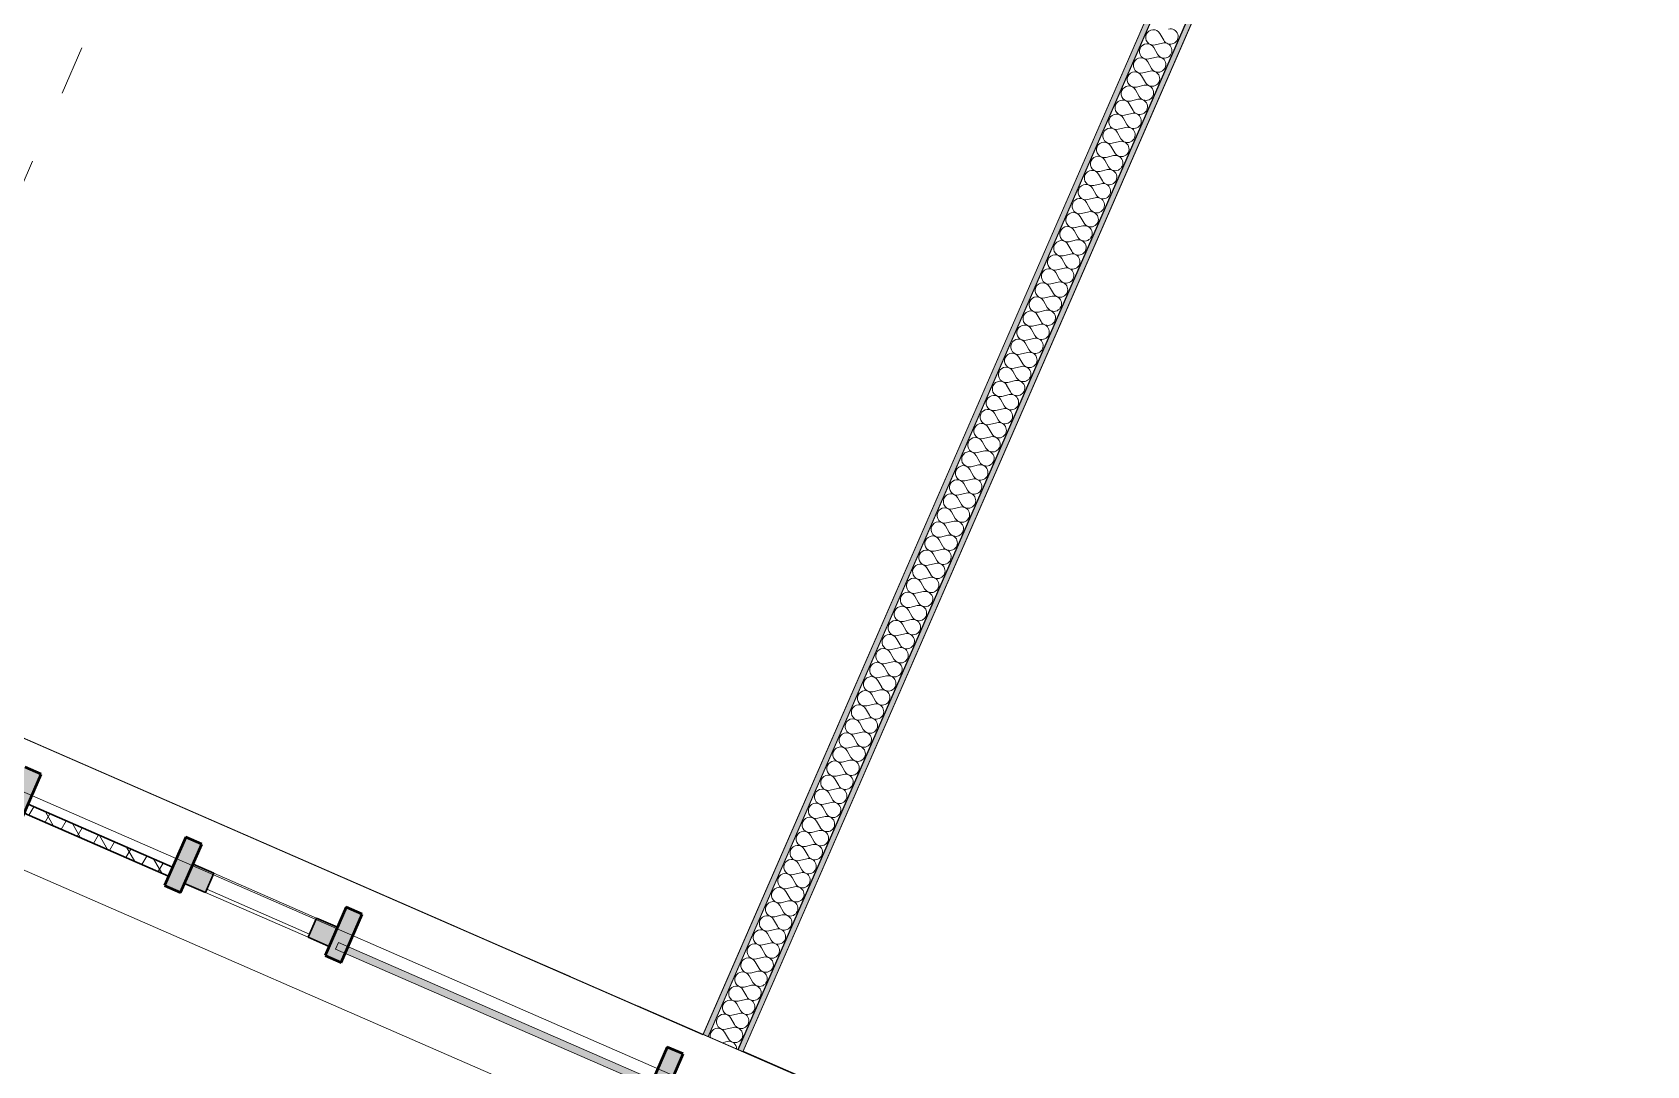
# Model space of a CAD drawing. Header units: millimetres. Extents: x -50172 to 90294, y -80883 to 25069.
# Drawn here: x 1831 to 6441, y -49961 to -47010 of the extents above; entities that cross this region are included whole.
import ezdxf
from ezdxf.enums import TextEntityAlignment as Align

# ---------------------------------------------------------------- set-up
doc = ezdxf.new("R2010")
doc.units = ezdxf.units.MM
doc.header["$MEASUREMENT"] = 0
doc.linetypes.add('Double Dashed', pattern=[1093.611073, 529.166651, -211.666656, 141.111112, -211.666656])
for name, color, linetype in [('New_A-15-MG_Structural_Grid_Phase_2', 7, 'Continuous'), ('New_A-20-M_Floor_Slab', 7, 'Continuous'), ('New_A-25-M_Curtain_Wall', 7, 'Continuous'), ('New_A-25-M_Wall_Ext', 7, 'Continuous'), ('New_A-25-M_Wall_Int', 7, 'Continuous'), ('New_A-35-M_FFE-Zone', 7, 'Continuous'), ('New_ArchiCAD Doors', 7, 'Continuous')]:
    doc.layers.add(name, color=color, linetype=linetype)
for name, color, linetype, lineweight, true_color in [('New_A-15-MG_Structural_Grid_Phase_2_Pen_No__222', 7, 'Continuous', 13, 0x65af33), ('New_A-25-M_Curtain_Wall_Pen_No__107', 7, 'Continuous', 15, 0xa6a6a6), ('New_A-25-M_Curtain_Wall_Pen_No__144', 7, 'Continuous', 0, 0xc8c8c8), ('New_A-25-M_Curtain_Wall_Pen_No__165', 7, 'Continuous', 0, 0x006060), ('New_A-25-M_Curtain_Wall_Pen_No__27', 7, 'Continuous', 50, 0x2a2a2a), ('New_A-25-M_Curtain_Wall_Pen_No__43', 7, 'Continuous', 30, 0x444444), ('New_A-25-M_Wall_Int_Pen_No__107', 7, 'Continuous', 15, 0xa6a6a6), ('New_A-35-M_FFE-Zone_Pen_No__74', 7, 'Continuous', 20, 0x606060), ('New_ArchiCAD Windows_Pen_No__103', 7, 'Continuous', 15, 0xa6a6a6), ('New_ArchiCAD Windows_Pen_No__43', 7, 'Continuous', 30, 0x444444), ('New_ArchiCAD Windows_Pen_No__63', 7, 'Continuous', 20, 0x606060)]:
    doc.layers.add(name, color=color, linetype=linetype, lineweight=lineweight, true_color=true_color)
for name, color, linetype, lineweight in [('New_A-20-M_Floor_Slab_Pen_No__89', 8, 'Continuous', 20), ('New_A-25-M_Curtain_Wall_Pen_No__1', 7, 'Continuous', 13), ('New_A-25-M_Wall_Int_Pen_No__1', 7, 'Continuous', 13), ('New_ArchiCAD Doors_Pen_No__87', 8, 'Continuous', 20), ('New_ArchiCAD Windows_Pen_No__83', 8, 'Continuous', 20), ('New_ArchiCAD Zone Stamps_Pen_No__9', 7, 'Continuous', 13)]:
    doc.layers.add(name, color=color, linetype=linetype, lineweight=lineweight)
doc.styles.add('GENERATED_STYLE_1', font='')
doc.styles.add('GENERATED_STYLE_3', font='')
doc.styles.add('GENERATED_STYLE_4', font='')
doc.styles.get('GENERATED_STYLE_1').set_extended_font_data('Arial', bold=True)
doc.styles.get('GENERATED_STYLE_3').set_extended_font_data('Arial')
doc.styles.get('GENERATED_STYLE_4').set_extended_font_data('Swis721 BT')

# ---------------------------------------------------------------- blocks, each defined once
blk = doc.blocks.new('PGR Student Space_INB 1305_1_1', base_point=(10966, -44517.7))
at = {"layer": 'New_A-35-M_FFE-Zone_Pen_No__74', "linetype": 'Continuous'}
for p, q in [((8137.1, -40113), (3861.1, -49919.3)), ((3861.1, -49919.3), (6654.9, -51137.6))]:
    blk.add_line(p, q, dxfattribs=at)
at = {"layer": 'New_ArchiCAD Zone Stamps_Pen_No__9'}
for tag, height, style, p in [('ROOM_NAME', 250, 'GENERATED_STYLE_1', (8439.5, -46341.4)), ('zoneNameLine2', 250, 'GENERATED_STYLE_1', (8251.1, -46773.5)), ('ROOM_NUMBER', 200, 'GENERATED_STYLE_3', (8062.6, -47194.2)), ('measuredAreaCode', 200, 'GENERATED_STYLE_3', (7905.6, -47554.3)), ('DUMMY_649', 200, 'GENERATED_STYLE_3', (8213, -47688.4)), ('DUMMY_650', 200, 'GENERATED_STYLE_3', (8702.4, -47901.8)), ('DUMMY_651', 133.3, 'GENERATED_STYLE_3', (8981.6, -48008.3))]:
    blk.add_attdef(tag, text='', height=height, rotation=336.4404, dxfattribs=dict(at, style=style)).set_placement(p, align=Align.TOP_LEFT)
blk = doc.blocks.new('Library_Quiet Study_INB 1303_6_1', base_point=(5012.1, -44459.7))
at = {"layer": 'New_A-35-M_FFE-Zone_Pen_No__74', "linetype": 'Continuous'}
for p, q in [((3746, -49872.4), (8023.6, -40066.6)), ((233.5, -48340.2), (3746, -49872.4))]:
    blk.add_line(p, q, dxfattribs=at)
at = {"layer": 'New_ArchiCAD Zone Stamps_Pen_No__9'}
for tag, height, style, p in [('ROOM_NAME', 250, 'GENERATED_STYLE_1', (2597.1, -43676.2)), ('zoneNameLine2', 250, 'GENERATED_STYLE_1', (2408.7, -44108.4)), ('ROOM_NUMBER', 200, 'GENERATED_STYLE_3', (2220.3, -44529.1)), ('measuredAreaCode', 200, 'GENERATED_STYLE_3', (2063.3, -44889.2)), ('ROOM_WALLS_PRM', 200, 'GENERATED_STYLE_3', (2370.7, -45023.2)), ('DUMMY_649', 200, 'GENERATED_STYLE_3', (2860, -45236.6)), ('DUMMY_650', 133.3, 'GENERATED_STYLE_3', (3139.3, -45343.1))]:
    blk.add_attdef(tag, text='', height=height, rotation=336.4404, dxfattribs=dict(at, style=style)).set_placement(p, align=Align.TOP_LEFT)
blk = doc.blocks.new('Slab_60_1', base_point=(-21326.2, -27554.7))
at = {"layer": 'New_A-20-M_Floor_Slab_Pen_No__89', "linetype": 'Continuous', "flags": 128}
blk.add_lwpolyline([(-17127.6, -17925.9), (-21326.2, -27554.7), (-13394.5, -31013.3), (-16771.3, -38757.4), (-18248.2, -38112.8), (-20299.6, -42813.1), (-15135.1, -45065.8), (-14840.6, -44390.4), (-9718.4, -46623.9), (-10481, -48372.9), (-10760.8, -49014.5), (-11283.6, -50213.5), (-1528.2, -54467.3), (942, -48802.4), (12486.7, -53836.5)], dxfattribs=at)
blk = doc.blocks.new('Curtain Wall_8_1')
at = {"layer": 'New_A-25-M_Curtain_Wall_Pen_No__107', "linetype": 'Continuous'}
h = blk.add_hatch(dxfattribs=at)
h.set_pattern_fill('Batt_Insulation_0001', color=256, style=0, pattern_type=2)
h.set_pattern_definition([(60, (0, 0), (-43.30127, 25), []), (120, (0, 0), (43.30127, 25), [])])
h.paths.add_polyline_path([(2220.3, -49419.8), (2231.4, -49394.1), (1818.9, -49214.3), (1807.8, -49239.9)])
at = {"layer": 'New_A-25-M_Curtain_Wall_Pen_No__144', "linetype": 'Continuous'}
for points in [[(1750.3, -49246.5), (1796.2, -49266.5), (1856.5, -49128.1), (1810.7, -49108.1)], [(2208.7, -49446.4), (2254.5, -49466.3), (2314.8, -49327.9), (2269, -49307.9)], [(2667, -49646.2), (2712.8, -49666.1), (2773.2, -49527.7), (2727.4, -49507.7)], [(3583.7, -50045.8), (3629.5, -50065.8), (3689.9, -49927.3), (3644, -49907.4)]]:
    blk.add_hatch(color=256, dxfattribs=at).paths.add_polyline_path(points)
at = {"layer": 'New_A-25-M_Curtain_Wall_Pen_No__165', "linetype": 'Continuous', "lineweight": 0, "true_color": 0x001818}
blk.add_hatch(color=168, dxfattribs=at).paths.add_polyline_path([(2696.9, -49627.6), (3622.8, -50031.2), (3630.8, -50012.9), (2704.9, -49609.2)])
at = {"layer": 'New_ArchiCAD Windows_Pen_No__103', "linetype": 'Continuous'}
for points in [[(2265.9, -49440.2), (2325.5, -49466.2), (2349.5, -49411.2), (2289.9, -49385.2)], [(2702.4, -49565), (2642.8, -49539.1), (2618.8, -49594.1), (2678.4, -49620)]]:
    blk.add_hatch(color=256, dxfattribs=at).paths.add_polyline_path(points)
at = {"layer": 'New_A-25-M_Curtain_Wall_Pen_No__1', "linetype": 'Continuous'}
for p, q in [((2704.9, -49609.2), (2696.9, -49627.6)), ((2696.9, -49627.6), (3622.8, -50031.2)), ((3630.8, -50012.9), (2704.9, -49609.2))]:
    blk.add_line(p, q, dxfattribs=at)
at = {"layer": 'New_A-25-M_Curtain_Wall_Pen_No__27', "linetype": 'Continuous'}
for p, q in [((1796.2, -49266.5), (1856.5, -49128.1)), ((1856.5, -49128.1), (1810.7, -49108.1)), ((2269, -49307.9), (2208.7, -49446.4)), ((2314.8, -49327.9), (2269, -49307.9)), ((2254.5, -49466.3), (2314.8, -49327.9)), ((2208.7, -49446.4), (2254.5, -49466.3)), ((2727.4, -49507.7), (2667, -49646.2)), ((2773.2, -49527.7), (2727.4, -49507.7)), ((2712.8, -49666.1), (2773.2, -49527.7)), ((2667, -49646.2), (2712.8, -49666.1)), ((3644, -49907.4), (3583.7, -50045.8)), ((3689.9, -49927.3), (3644, -49907.4)), ((3629.5, -50065.8), (3689.9, -49927.3))]:
    blk.add_line(p, q, dxfattribs=at)
at = {"layer": 'New_A-25-M_Curtain_Wall_Pen_No__43', "linetype": 'Continuous'}
for p, q in [((2231.4, -49394.1), (1818.9, -49214.3)), ((1807.8, -49239.9), (2220.3, -49419.8))]:
    blk.add_line(p, q, dxfattribs=at)
at = {"layer": 'New_ArchiCAD Windows_Pen_No__43', "linetype": 'Continuous'}
for p, q in [((2289.9, -49385.2), (2265.9, -49440.2)), ((2349.5, -49411.2), (2289.9, -49385.2)), ((2325.5, -49466.2), (2349.5, -49411.2)), ((2265.9, -49440.2), (2325.5, -49466.2)), ((2642.8, -49539.1), (2618.8, -49594.1)), ((2702.4, -49565), (2642.8, -49539.1)), ((2618.8, -49594.1), (2678.4, -49620)), ((2678.4, -49620), (2702.4, -49565))]:
    blk.add_line(p, q, dxfattribs=at)
at = {"layer": 'New_ArchiCAD Windows_Pen_No__63', "linetype": 'Continuous'}
blk.add_line((2622.8, -49584.9), (2329.5, -49457), dxfattribs=at)
at = {"layer": 'New_ArchiCAD Windows_Pen_No__83', "linetype": 'Continuous'}
for p, q in [((2642.8, -49539.1), (2349.5, -49411.2)), ((2325.5, -49466.2), (2618.8, -49594.1))]:
    blk.add_line(p, q, dxfattribs=at)
blk = doc.blocks.new('Simple Door Opening_8')
at = {"layer": 'New_ArchiCAD Doors_Pen_No__87', "linetype": 'Continuous'}
for p, q in [((2556, 345), (-2556, 345)), ((-2556, 0), (2556, 0))]:
    blk.add_line(p, q, dxfattribs=at)
blk = doc.blocks.new('Wall_44_1', base_point=(1104.1, -48719.3))
at = {"layer": 'New_ArchiCAD Doors', "color": 251, "linetype": 'Continuous', "lineweight": 20, "true_color": 0x606060, "xscale": -1, "zscale": 1000, "rotation": 336.4404115839927}
blk.add_blockref('Simple Door Opening_8', (4016.6, -50365.7), dxfattribs=at)
blk = doc.blocks.new('*X460')
at = {"layer": 'New_A-25-M_Wall_Int_Pen_No__107', "linetype": 'Continuous'}
for p, q in [((5061.8, -47032.6), (5051, -47013.5)), ((5044.3, -47072.7), (5033.5, -47053.7)), ((5058.3, -47040.6), (5037, -47045.6)), ((5026.8, -47112.9), (5016, -47093.8)), ((5040.8, -47080.8), (5019.5, -47085.8)), ((5009.3, -47153), (4998.4, -47134)), ((5023.3, -47120.9), (5002, -47126)), ((4988.2, -47201.2), (4966.9, -47206.3)), ((4991.7, -47193.2), (4980.9, -47174.1)), ((5005.8, -47161.1), (4984.4, -47166.1)), ((4970.7, -47241.4), (4949.4, -47246.4)), ((4974.2, -47233.4), (4963.4, -47214.3)), ((4939.2, -47313.7), (4928.4, -47294.6)), ((4953.2, -47281.5), (4931.9, -47286.6)), ((4956.7, -47273.5), (4945.9, -47254.5)), ((4921.7, -47353.8), (4910.9, -47334.8)), ((4935.7, -47321.7), (4914.4, -47326.7)), ((4904.2, -47394), (4893.4, -47374.9)), ((4918.2, -47361.9), (4896.9, -47366.9)), ((4886.7, -47434.1), (4875.9, -47415.1)), ((4900.7, -47402), (4879.4, -47407.1)), ((4865.7, -47482.3), (4844.4, -47487.4)), ((4869.2, -47474.3), (4858.4, -47455.3)), ((4883.2, -47442.2), (4861.9, -47447.2)), ((4848.2, -47522.5), (4826.8, -47527.5)), ((4851.7, -47514.5), (4840.9, -47495.4)), ((4830.6, -47562.7), (4809.3, -47567.7)), ((4834.2, -47554.6), (4823.3, -47535.6)), ((4799.1, -47634.9), (4788.3, -47615.9)), ((4813.1, -47602.8), (4791.8, -47607.9)), ((4816.6, -47594.8), (4805.8, -47575.7)), ((4781.6, -47675.1), (4770.8, -47656)), ((4795.6, -47643), (4774.3, -47648)), ((4764.1, -47715.3), (4753.3, -47696.2)), ((4778.1, -47683.1), (4756.8, -47688.2)), ((4746.6, -47755.4), (4735.8, -47736.4)), ((4760.6, -47723.3), (4739.3, -47728.3)), ((4725.6, -47803.6), (4704.3, -47808.6)), ((4729.1, -47795.6), (4718.3, -47776.5)), ((4743.1, -47763.4), (4721.8, -47768.5)), ((4708.1, -47843.8), (4686.8, -47848.8)), ((4711.6, -47835.7), (4700.8, -47816.7)), ((4676.6, -47916), (4665.7, -47897)), ((4690.6, -47883.9), (4669.2, -47889)), ((4694.1, -47875.9), (4683.3, -47856.8)), ((4659, -47956.2), (4648.2, -47937.1)), ((4673.1, -47924.1), (4651.7, -47929.1)), ((4641.5, -47996.4), (4630.7, -47977.3)), ((4655.5, -47964.2), (4634.2, -47969.3)), ((4624, -48036.5), (4613.2, -48017.5)), ((4638, -48004.4), (4616.7, -48009.4)), ((4606.5, -48076.7), (4595.7, -48057.6)), ((4620.5, -48044.5), (4599.2, -48049.6)), ((4585.5, -48124.9), (4564.2, -48129.9)), ((4589, -48116.8), (4578.2, -48097.8)), ((4603, -48084.7), (4581.7, -48089.7)), ((4568, -48165), (4546.7, -48170.1)), ((4571.5, -48157), (4560.7, -48137.9)), ((4536.5, -48237.3), (4525.7, -48218.3)), ((4550.5, -48205.2), (4529.2, -48210.2)), ((4554, -48197.1), (4543.2, -48178.1)), ((4519, -48277.5), (4508.1, -48258.4)), ((4533, -48245.3), (4511.6, -48250.4)), ((4501.4, -48317.6), (4490.6, -48298.6)), ((4515.5, -48285.5), (4494.1, -48290.5)), ((4483.9, -48357.8), (4473.1, -48338.7)), ((4497.9, -48325.6), (4476.6, -48330.7)), ((4466.4, -48397.9), (4455.6, -48378.9)), ((4480.4, -48365.8), (4459.1, -48370.9)), ((4445.4, -48446.1), (4424.1, -48451.2)), ((4448.9, -48438.1), (4438.1, -48419)), ((4462.9, -48406), (4441.6, -48411)), ((4427.9, -48486.3), (4406.6, -48491.3)), ((4431.4, -48478.2), (4420.6, -48459.2)), ((4396.4, -48558.6), (4385.6, -48539.5)), ((4410.4, -48526.4), (4389.1, -48531.5)), ((4413.9, -48518.4), (4403.1, -48499.4)), ((4378.9, -48598.7), (4368.1, -48579.7)), ((4392.9, -48566.6), (4371.6, -48571.6)), ((4361.4, -48638.9), (4350.6, -48619.8)), ((4375.4, -48606.8), (4354.1, -48611.8)), ((4343.8, -48679), (4333, -48660)), ((4357.9, -48646.9), (4336.5, -48652)), ((4322.8, -48727.2), (4301.5, -48732.3)), ((4326.3, -48719.2), (4315.5, -48700.1)), ((4340.3, -48687.1), (4319, -48692.1)), ((4305.3, -48767.4), (4284, -48772.4)), ((4308.8, -48759.4), (4298, -48740.3)), ((4287.8, -48807.5), (4266.5, -48812.6)), ((4291.3, -48799.5), (4280.5, -48780.5)), ((4256.3, -48879.8), (4245.5, -48860.8)), ((4270.3, -48847.7), (4249, -48852.7)), ((4273.8, -48839.7), (4263, -48820.6)), ((4238.8, -48920), (4228, -48900.9)), ((4252.8, -48887.9), (4231.5, -48892.9)), ((4221.3, -48960.1), (4210.5, -48941.1)), ((4235.3, -48928), (4214, -48933.1)), ((4203.8, -49000.3), (4193, -48981.2)), ((4217.8, -48968.2), (4196.5, -48973.2)), ((4182.7, -49048.5), (4161.4, -49053.5)), ((4186.3, -49040.5), (4175.4, -49021.4)), ((4200.3, -49008.3), (4178.9, -49013.4)), ((4165.2, -49088.6), (4143.9, -49093.7)), ((4168.7, -49080.6), (4157.9, -49061.6)), ((4133.7, -49160.9), (4122.9, -49141.9)), ((4147.7, -49128.8), (4126.4, -49133.8)), ((4151.2, -49120.8), (4140.4, -49101.7)), ((4116.2, -49201.1), (4105.4, -49182)), ((4130.2, -49169), (4108.9, -49174)), ((4098.7, -49241.2), (4087.9, -49222.2)), ((4112.7, -49209.1), (4091.4, -49214.2)), ((4081.2, -49281.4), (4070.4, -49262.4)), ((4095.2, -49249.3), (4073.9, -49254.3)), ((4063.7, -49321.6), (4052.9, -49302.5)), ((4077.7, -49289.4), (4056.4, -49294.5)), ((4042.7, -49369.8), (4021.3, -49374.8)), ((4046.2, -49361.7), (4035.4, -49342.7)), ((4060.2, -49329.6), (4038.9, -49334.6)), ((4025.2, -49409.9), (4003.8, -49415)), ((4028.7, -49401.9), (4017.8, -49382.8)), ((3993.6, -49482.2), (3982.8, -49463.1)), ((4007.6, -49450.1), (3986.3, -49455.1)), ((4011.1, -49442), (4000.3, -49423)), ((3976.1, -49522.4), (3965.3, -49503.3)), ((3990.1, -49490.2), (3968.8, -49495.3)), ((3958.6, -49562.5), (3947.8, -49543.5)), ((3972.6, -49530.4), (3951.3, -49535.4)), ((3941.1, -49602.7), (3930.3, -49583.6)), ((3955.1, -49570.5), (3933.8, -49575.6)), ((3923.6, -49642.8), (3912.8, -49623.8)), ((3937.6, -49610.7), (3916.3, -49615.7)), ((3902.6, -49691), (3881.3, -49696.1)), ((3906.1, -49683), (3895.3, -49663.9)), ((3920.1, -49650.9), (3898.8, -49655.9)), ((3885.1, -49731.2), (3863.8, -49736.2)), ((3888.6, -49723.1), (3877.8, -49704.1)), ((3853.5, -49803.5), (3842.7, -49784.4)), ((3867.6, -49771.3), (3846.2, -49776.4)), ((3871.1, -49763.3), (3860.2, -49744.2)), ((3836, -49843.6), (3825.2, -49824.6)), ((3850, -49811.5), (3828.7, -49816.5)), ((3818.5, -49883.8), (3807.7, -49864.7)), ((3832.5, -49851.6), (3811.2, -49856.7)), ((3815, -49891.8), (3800.8, -49895.2))]:
    blk.add_line(p, q, dxfattribs=at)
for centre, start, end in [((5031.9, -47024.3), 156.4404, 283.3103), ((5031.9, -47024.3), 29.5705, 156.4404), ((5080.8, -47021.8), 209.5705, 103.3103), ((5014.4, -47064.5), 156.4404, 283.3103), ((5014.4, -47064.5), 29.5705, 156.4404), ((5063.3, -47061.9), 209.5705, 103.3103), ((4996.9, -47104.6), 156.4404, 283.3103), ((4996.9, -47104.6), 29.5705, 156.4404), ((5045.8, -47102.1), 209.5705, 103.3103), ((4979.4, -47144.8), 156.4404, 283.3103), ((4979.4, -47144.8), 29.5705, 156.4404), ((5028.3, -47142.2), 209.5705, 103.3103), ((4944.4, -47225.1), 29.5705, 156.4404), ((4961.9, -47185), 156.4404, 283.3103), ((4961.9, -47185), 29.5705, 156.4404), ((4993.3, -47222.5), 209.5705, 103.3103), ((5010.8, -47182.4), 209.5705, 103.3103), ((4926.9, -47265.3), 29.5705, 156.4404), ((4944.4, -47225.1), 156.4404, 283.3103), ((4975.8, -47262.7), 209.5705, 103.3103), ((4909.4, -47305.4), 156.4404, 283.3103), ((4909.4, -47305.4), 29.5705, 156.4404), ((4926.9, -47265.3), 156.4404, 283.3103), ((4958.3, -47302.9), 209.5705, 103.3103), ((4891.8, -47345.6), 156.4404, 283.3103), ((4891.8, -47345.6), 29.5705, 156.4404), ((4940.8, -47343), 209.5705, 103.3103), ((4874.3, -47385.7), 156.4404, 283.3103), ((4874.3, -47385.7), 29.5705, 156.4404), ((4923.2, -47383.2), 209.5705, 103.3103), ((4856.8, -47425.9), 156.4404, 283.3103), ((4856.8, -47425.9), 29.5705, 156.4404), ((4905.7, -47423.3), 209.5705, 103.3103), ((4839.3, -47466.1), 156.4404, 283.3103), ((4839.3, -47466.1), 29.5705, 156.4404), ((4870.7, -47503.7), 209.5705, 103.3103), ((4888.2, -47463.5), 209.5705, 103.3103), ((4804.3, -47546.4), 29.5705, 156.4404), ((4821.8, -47506.2), 156.4404, 283.3103), ((4821.8, -47506.2), 29.5705, 156.4404), ((4853.2, -47543.8), 209.5705, 103.3103), ((4786.8, -47586.5), 29.5705, 156.4404), ((4804.3, -47546.4), 156.4404, 283.3103), ((4835.7, -47584), 209.5705, 103.3103), ((4769.3, -47626.7), 156.4404, 283.3103), ((4769.3, -47626.7), 29.5705, 156.4404), ((4786.8, -47586.5), 156.4404, 283.3103), ((4818.2, -47624.1), 209.5705, 103.3103), ((4751.8, -47666.9), 156.4404, 283.3103), ((4751.8, -47666.9), 29.5705, 156.4404), ((4800.7, -47664.3), 209.5705, 103.3103), ((4734.2, -47707), 156.4404, 283.3103), ((4734.2, -47707), 29.5705, 156.4404), ((4783.2, -47704.4), 209.5705, 103.3103), ((4716.7, -47747.2), 156.4404, 283.3103), ((4716.7, -47747.2), 29.5705, 156.4404), ((4765.6, -47744.6), 209.5705, 103.3103), ((4681.7, -47827.5), 29.5705, 156.4404), ((4699.2, -47787.3), 156.4404, 283.3103), ((4699.2, -47787.3), 29.5705, 156.4404), ((4730.6, -47824.9), 209.5705, 103.3103), ((4748.1, -47784.8), 209.5705, 103.3103), ((4664.2, -47867.6), 29.5705, 156.4404), ((4681.7, -47827.5), 156.4404, 283.3103), ((4713.1, -47865.1), 209.5705, 103.3103), ((4646.7, -47907.8), 29.5705, 156.4404), ((4664.2, -47867.6), 156.4404, 283.3103), ((4695.6, -47905.2), 209.5705, 103.3103), ((4629.2, -47948), 156.4404, 283.3103), ((4629.2, -47948), 29.5705, 156.4404), ((4646.7, -47907.8), 156.4404, 283.3103), ((4678.1, -47945.4), 209.5705, 103.3103), ((4611.7, -47988.1), 156.4404, 283.3103), ((4611.7, -47988.1), 29.5705, 156.4404), ((4660.6, -47985.5), 209.5705, 103.3103), ((4594.2, -48028.3), 156.4404, 283.3103), ((4594.2, -48028.3), 29.5705, 156.4404), ((4643.1, -48025.7), 209.5705, 103.3103), ((4576.6, -48068.4), 156.4404, 283.3103), ((4576.6, -48068.4), 29.5705, 156.4404), ((4625.6, -48065.9), 209.5705, 103.3103), ((4541.6, -48148.7), 29.5705, 156.4404), ((4559.1, -48108.6), 156.4404, 283.3103), ((4559.1, -48108.6), 29.5705, 156.4404), ((4590.5, -48146.2), 209.5705, 103.3103), ((4608.1, -48106), 209.5705, 103.3103), ((4524.1, -48188.9), 29.5705, 156.4404), ((4541.6, -48148.7), 156.4404, 283.3103), ((4573, -48186.3), 209.5705, 103.3103), ((4506.6, -48229.1), 156.4404, 283.3103), ((4506.6, -48229.1), 29.5705, 156.4404), ((4524.1, -48188.9), 156.4404, 283.3103), ((4555.5, -48226.5), 209.5705, 103.3103), ((4489.1, -48269.2), 156.4404, 283.3103), ((4489.1, -48269.2), 29.5705, 156.4404), ((4538, -48266.7), 209.5705, 103.3103), ((4471.6, -48309.4), 156.4404, 283.3103), ((4471.6, -48309.4), 29.5705, 156.4404), ((4520.5, -48306.8), 209.5705, 103.3103), ((4454.1, -48349.5), 156.4404, 283.3103), ((4454.1, -48349.5), 29.5705, 156.4404), ((4503, -48347), 209.5705, 103.3103), ((4436.6, -48389.7), 156.4404, 283.3103), ((4436.6, -48389.7), 29.5705, 156.4404), ((4485.5, -48387.1), 209.5705, 103.3103), ((4401.5, -48470), 29.5705, 156.4404), ((4419.1, -48429.8), 156.4404, 283.3103), ((4419.1, -48429.8), 29.5705, 156.4404), ((4450.5, -48467.4), 209.5705, 103.3103), ((4468, -48427.3), 209.5705, 103.3103), ((4384, -48510.2), 29.5705, 156.4404), ((4401.5, -48470), 156.4404, 283.3103), ((4432.9, -48507.6), 209.5705, 103.3103), ((4366.5, -48550.3), 156.4404, 283.3103), ((4366.5, -48550.3), 29.5705, 156.4404), ((4384, -48510.2), 156.4404, 283.3103), ((4415.4, -48547.8), 209.5705, 103.3103), ((4349, -48590.5), 156.4404, 283.3103), ((4349, -48590.5), 29.5705, 156.4404), ((4397.9, -48587.9), 209.5705, 103.3103), ((4331.5, -48630.6), 156.4404, 283.3103), ((4331.5, -48630.6), 29.5705, 156.4404), ((4380.4, -48628.1), 209.5705, 103.3103), ((4314, -48670.8), 156.4404, 283.3103), ((4314, -48670.8), 29.5705, 156.4404), ((4362.9, -48668.2), 209.5705, 103.3103), ((4296.5, -48711), 156.4404, 283.3103), ((4296.5, -48711), 29.5705, 156.4404), ((4327.9, -48748.5), 209.5705, 103.3103), ((4345.4, -48708.4), 209.5705, 103.3103), ((4261.5, -48791.3), 29.5705, 156.4404), ((4279, -48751.1), 156.4404, 283.3103), ((4279, -48751.1), 29.5705, 156.4404), ((4310.4, -48788.7), 209.5705, 103.3103), ((4243.9, -48831.4), 29.5705, 156.4404), ((4261.5, -48791.3), 156.4404, 283.3103), ((4292.9, -48828.9), 209.5705, 103.3103), ((4226.4, -48871.6), 156.4404, 283.3103), ((4226.4, -48871.6), 29.5705, 156.4404), ((4243.9, -48831.4), 156.4404, 283.3103), ((4275.3, -48869), 209.5705, 103.3103), ((4208.9, -48911.7), 156.4404, 283.3103), ((4208.9, -48911.7), 29.5705, 156.4404), ((4257.8, -48909.2), 209.5705, 103.3103), ((4191.4, -48951.9), 156.4404, 283.3103), ((4191.4, -48951.9), 29.5705, 156.4404), ((4240.3, -48949.3), 209.5705, 103.3103), ((4173.9, -48992.1), 156.4404, 283.3103), ((4173.9, -48992.1), 29.5705, 156.4404), ((4222.8, -48989.5), 209.5705, 103.3103), ((4156.4, -49032.2), 156.4404, 283.3103), ((4156.4, -49032.2), 29.5705, 156.4404), ((4187.8, -49069.8), 209.5705, 103.3103), ((4205.3, -49029.6), 209.5705, 103.3103), ((4121.4, -49112.5), 29.5705, 156.4404), ((4138.9, -49072.4), 156.4404, 283.3103), ((4138.9, -49072.4), 29.5705, 156.4404), ((4170.3, -49110), 209.5705, 103.3103), ((4103.9, -49152.7), 29.5705, 156.4404), ((4121.4, -49112.5), 156.4404, 283.3103), ((4152.8, -49150.1), 209.5705, 103.3103), ((4086.3, -49192.8), 156.4404, 283.3103), ((4086.3, -49192.8), 29.5705, 156.4404), ((4103.9, -49152.7), 156.4404, 283.3103), ((4135.3, -49190.3), 209.5705, 103.3103), ((4068.8, -49233), 156.4404, 283.3103), ((4068.8, -49233), 29.5705, 156.4404), ((4117.7, -49230.4), 209.5705, 103.3103), ((4051.3, -49273.2), 156.4404, 283.3103), ((4051.3, -49273.2), 29.5705, 156.4404), ((4100.2, -49270.6), 209.5705, 103.3103), ((4033.8, -49313.3), 156.4404, 283.3103), ((4033.8, -49313.3), 29.5705, 156.4404), ((4082.7, -49310.8), 209.5705, 103.3103), ((3998.8, -49393.6), 29.5705, 156.4404), ((4016.3, -49353.5), 156.4404, 283.3103), ((4016.3, -49353.5), 29.5705, 156.4404), ((4047.7, -49391.1), 209.5705, 103.3103), ((4065.2, -49350.9), 209.5705, 103.3103), ((3981.3, -49433.8), 29.5705, 156.4404), ((3998.8, -49393.6), 156.4404, 283.3103), ((4030.2, -49431.2), 209.5705, 103.3103), ((3963.8, -49474), 29.5705, 156.4404), ((3981.3, -49433.8), 156.4404, 283.3103), ((4012.7, -49471.4), 209.5705, 103.3103), ((3946.3, -49514.1), 156.4404, 283.3103), ((3946.3, -49514.1), 29.5705, 156.4404), ((3963.8, -49474), 156.4404, 283.3103), ((3995.2, -49511.5), 209.5705, 103.3103), ((3928.8, -49554.3), 156.4404, 283.3103), ((3928.8, -49554.3), 29.5705, 156.4404), ((3977.7, -49551.7), 209.5705, 103.3103), ((3911.2, -49594.4), 156.4404, 283.3103), ((3911.2, -49594.4), 29.5705, 156.4404), ((3960.2, -49591.9), 209.5705, 103.3103), ((3893.7, -49634.6), 156.4404, 283.3103), ((3893.7, -49634.6), 29.5705, 156.4404), ((3942.6, -49632), 209.5705, 103.3103), ((3858.7, -49714.9), 29.5705, 156.4404), ((3876.2, -49674.7), 156.4404, 283.3103), ((3876.2, -49674.7), 29.5705, 156.4404), ((3907.6, -49712.3), 209.5705, 103.3103), ((3925.1, -49672.2), 209.5705, 103.3103), ((3841.2, -49755.1), 29.5705, 156.4404), ((3858.7, -49714.9), 156.4404, 283.3103), ((3890.1, -49752.5), 209.5705, 103.3103), ((3823.7, -49795.2), 156.4404, 283.3103), ((3823.7, -49795.2), 29.5705, 156.4404), ((3841.2, -49755.1), 156.4404, 283.3103), ((3872.6, -49792.6), 209.5705, 103.3103), ((3806.2, -49835.4), 156.4404, 283.3103), ((3806.2, -49835.4), 29.5705, 156.4404), ((3855.1, -49832.8), 209.5705, 103.3103), ((3788.7, -49875.5), 156.4404, 193.3568), ((3788.7, -49875.5), 29.5705, 156.4404), ((3837.6, -49873), 209.5705, 103.3103), ((3820.1, -49913.1), 359.978, 103.3103)]:
    blk.add_arc(centre, 21.9, start, end, dxfattribs=at)
blk = doc.blocks.new('Wall_99_1', base_point=(8063.4, -39971.8))
at = {"layer": 'New_A-25-M_Wall_Int_Pen_No__107', "linetype": 'Continuous'}
for points in [[(3760.4, -49877.6), (8037.2, -40069.5), (8023.5, -40063.5), (3746.7, -49871.6)], [(3860.3, -49921.1), (8137.1, -40113), (8123.4, -40107), (3846.6, -49915.1)]]:
    blk.add_hatch(color=256, dxfattribs=at).paths.add_polyline_path(points)
at = {"layer": 'New_A-25-M_Wall_Int_Pen_No__107', "linetype": 'Continuous', "lineweight": 0, "true_color": 0x535353}
for points in [[(3761.3, -49878), (8038.1, -40069.9), (8037.2, -40069.5), (3760.4, -49877.6)], [(3846.6, -49915.1), (8123.4, -40107), (8122.5, -40106.6), (3845.6, -49914.7)]]:
    blk.add_hatch(color=251, dxfattribs=at).paths.add_polyline_path(points)
at = {"layer": 'New_A-25-M_Wall_Int_Pen_No__1', "linetype": 'Continuous'}
for p, q in [((3760.4, -49877.6), (8037.2, -40069.5)), ((3761.3, -49878), (8038.1, -40069.9)), ((3845.6, -49914.7), (8122.5, -40106.6)), ((3846.6, -49915.1), (8123.4, -40107))]:
    blk.add_line(p, q, dxfattribs=at)
at = {"layer": 'New_A-25-M_Wall_Int_Pen_No__1', "linetype": 'Continuous', "flags": 128}
for points in [[(8023.5, -40063.5), (3746.7, -49871.6)], [(3860.3, -49921.1), (8137.1, -40113)], [(3746.7, -49871.6), (3860.3, -49921.1)]]:
    blk.add_lwpolyline(points, dxfattribs=at)
at = {"layer": 'New_A-25-M_Wall_Int', "color": 250, "lineweight": 50, "true_color": 0x2a2a2a}
blk.add_blockref('*X460', (0, 0), dxfattribs=at)
blk = doc.blocks.new('Standard grid marker_34')
at = {"layer": 'New_A-15-MG_Structural_Grid_Phase_2_Pen_No__222', "linetype": 'Double Dashed'}
blk.add_line((1316.9, 0), (57054.5, 0), dxfattribs=at)
at = {"layer": 'New_A-15-MG_Structural_Grid_Phase_2_Pen_No__222', "style": 'GENERATED_STYLE_4'}
for tag, p in [('AC_MarkerText_1_0', (-500, 43.4)), ('AC_MarkerText_1_1', (58871.4, 43.4))]:
    blk.add_attdef(tag, text='', height=350, rotation=180, dxfattribs=at).set_placement(p, align=Align.MIDDLE_CENTER)
blk = doc.blocks.new('Standard grid marker_35')
at = {"layer": 'New_A-15-MG_Structural_Grid_Phase_2_Pen_No__222', "linetype": 'Double Dashed'}
blk.add_line((2211.6, 0), (53472.7, 0), dxfattribs=at)
at = {"layer": 'New_A-15-MG_Structural_Grid_Phase_2_Pen_No__222', "style": 'GENERATED_STYLE_4'}
for tag, p in [('AC_MarkerText_1_0', (-500, 1206.2)), ('AC_MarkerText_1_1', (56184.2, 1206.2))]:
    blk.add_attdef(tag, text='', height=350, rotation=270, dxfattribs=at).set_placement(p, align=Align.MIDDLE_CENTER)

msp = doc.modelspace()

# ---------------------------------------------------------------- block references
at = {"layer": 'New_A-15-MG_Structural_Grid_Phase_2', "color": 8, "linetype": 'Continuous', "lineweight": 15, "zscale": 1000}
for name, p, rotation in [('Standard grid marker_35', (-2323.9, -56907.5), 66.44041158399293), ('Standard grid marker_34', (17283.6, -55774.3), 156.4404115839929)]:
    msp.add_blockref(name, p, dxfattribs=dict(at, rotation=rotation))
at = {"layer": 'New_A-20-M_Floor_Slab', "color": 8, "linetype": 'Continuous', "lineweight": 20}
msp.add_blockref('Slab_60_1', (-21326.2, -27554.7), dxfattribs=at)
at = {"layer": 'New_A-25-M_Curtain_Wall', "linetype": 'Continuous', "lineweight": 0}
msp.add_blockref('Curtain Wall_8_1', (0, 0), dxfattribs=at)
at = {"layer": 'New_A-25-M_Wall_Ext', "color": 250, "lineweight": 50, "true_color": 0x2a2a2a}
msp.add_blockref('Wall_44_1', (1104.1, -48719.3), dxfattribs=at)
at = {"layer": 'New_A-25-M_Wall_Int', "color": 250, "lineweight": 50, "true_color": 0x2a2a2a}
msp.add_blockref('Wall_99_1', (8063.4, -39971.8), dxfattribs=at)
at = {"layer": 'New_A-35-M_FFE-Zone', "linetype": 'Continuous'}
for name, p in [('Library_Quiet Study_INB 1303_6_1', (5012.1, -44459.7)), ('PGR Student Space_INB 1305_1_1', (10966, -44517.7))]:
    msp.add_blockref(name, p, dxfattribs=at)

doc.saveas('drawing.dxf')
